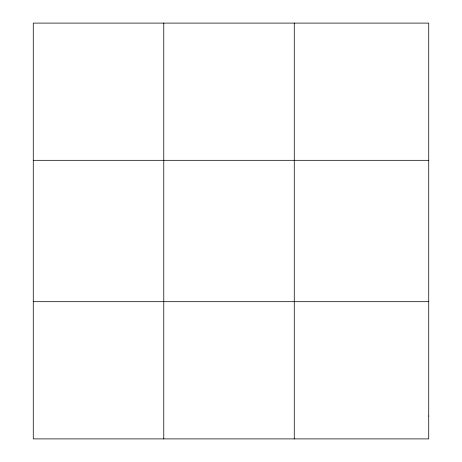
<?xml version="1.0" encoding="UTF-8"?>
<svg xmlns="http://www.w3.org/2000/svg" width="462" height="462" viewBox="0 0 462 462"><rect width="100%" height="100%" fill="white"/><g stroke="black" fill="none" stroke-linecap="round" stroke-linejoin="round"><path stroke-width="0.69" d="M163.773 438.9L163.773 23.1M294.271 438.9L294.271 23.1M33.27 160.314L428.73 160.314M33.27 301.686L428.73 301.686M428.73 416.031L428.73 438.9L33.27 438.9L33.27 23.1L428.73 23.1L428.73 416.031"/></g></svg>
